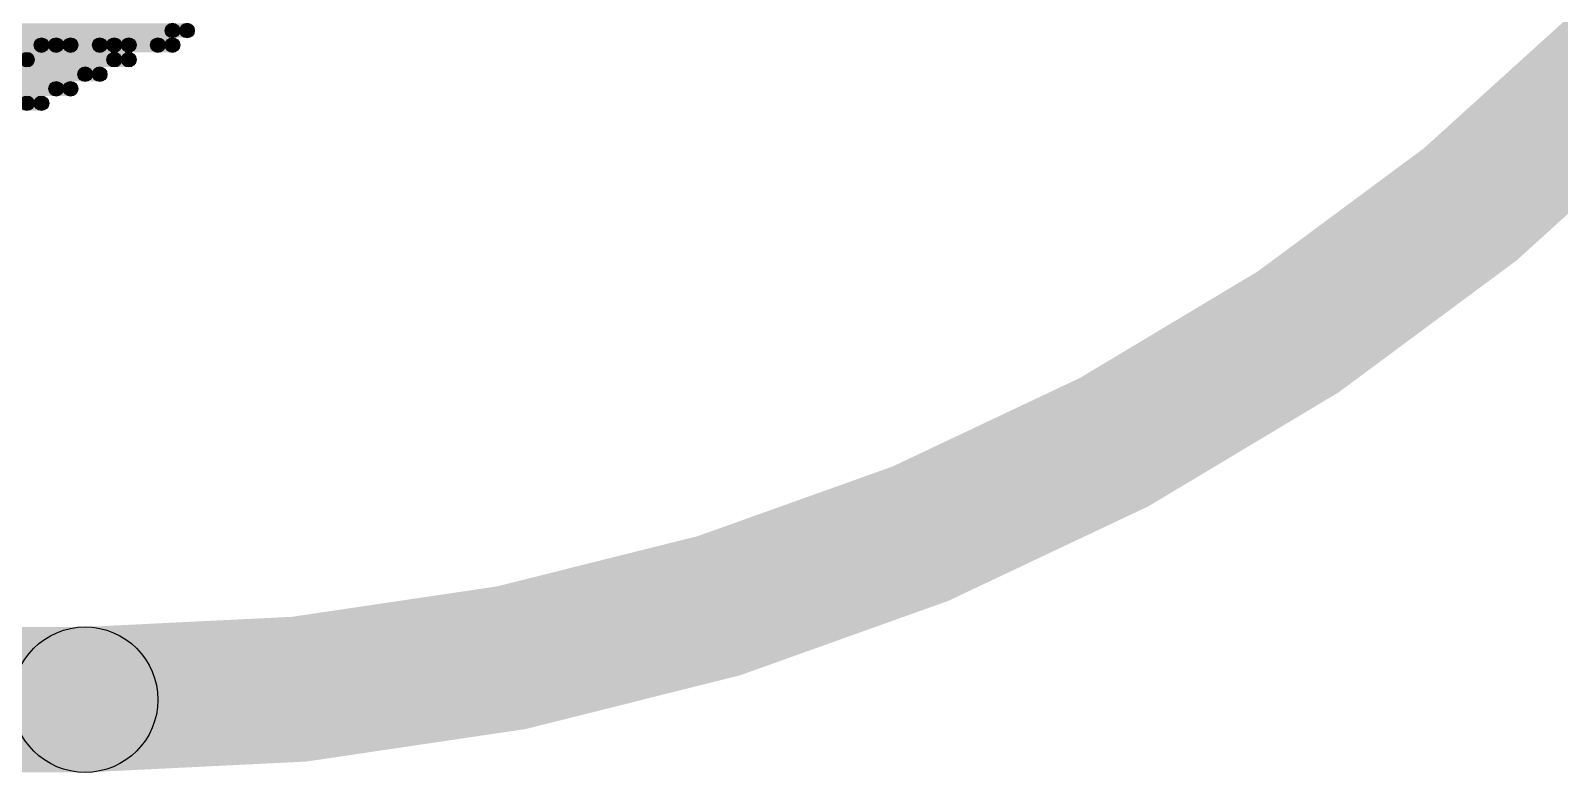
# Model space of a CAD drawing. Header units: millimetres. Extents: x 0 to 137, y 0 to 37.
# Drawn here: x 132.493 to 135.161, y -0.127 to 1.168 of the extents above; entities that cross this region are included whole.
import ezdxf

# ---------------------------------------------------------------- set-up
doc = ezdxf.new("R2010")
doc.units = ezdxf.units.MM
for name, color, linetype in [('KeepOutLayer', 6, 'Continuous'), ('TopLayer', 1, 'Continuous'), ('TopSolder', 216, 'Continuous')]:
    doc.layers.add(name, color=color, linetype=linetype)

msp = doc.modelspace()

# ---------------------------------------------------------------- hatches: boundary and pattern name
at = {"layer": 'KeepOutLayer'}
msp.add_hatch(color=6, dxfattribs=at).paths.add_polyline_path([(3.81, -0.127), (3.81, 0.127), (132.588, 0.127), (132.588, -0.127)])
h = msp.add_hatch(color=6, dxfattribs=at)
edge = h.paths.add_edge_path()
edge.add_arc((132.588, 0), 0.127, 0, 360)
h = msp.add_hatch(color=6, dxfattribs=at)
edge = h.paths.add_edge_path()
edge.add_arc((132.588, 0), 0.127, 0, 360)
at = {"layer": 'TopLayer'}
for points in [[(132.461, 1.1557), (132.461, 1.1811), (132.7658, 1.1811), (132.7658, 1.1557)], [(132.4356, 1.1303), (132.4356, 1.1557), (132.5372, 1.1557), (132.5372, 1.1303)], [(132.5626, 1.1303), (132.5626, 1.1557), (132.6388, 1.1557), (132.6388, 1.1303)], [(132.6642, 1.1303), (132.6642, 1.1557), (132.7404, 1.1557), (132.7404, 1.1303)], [(132.4864, 1.1049), (132.4864, 1.1303), (132.6642, 1.1303), (132.6642, 1.1049)], [(132.3086, 1.0795), (132.3086, 1.1049), (132.6134, 1.1049), (132.6134, 1.0795)], [(132.2324, 1.0541), (132.2324, 1.0795), (132.5626, 1.0795), (132.5626, 1.0541)], [(132.1308, 1.0287), (132.1308, 1.0541), (132.5118, 1.0541), (132.5118, 1.0287)]]:
    msp.add_hatch(color=1, dxfattribs=at).paths.add_polyline_path(points)
h = msp.add_hatch(color=1, dxfattribs=at)
edge = h.paths.add_edge_path()
edge.add_arc((132.7658, 1.1684), 0.0127, 0, 360)
h = msp.add_hatch(color=1, dxfattribs=at)
edge = h.paths.add_edge_path()
edge.add_arc((132.5372, 1.143), 0.0127, 0, 360)
h = msp.add_hatch(color=1, dxfattribs=at)
edge = h.paths.add_edge_path()
edge.add_arc((132.5626, 1.143), 0.0127, 0, 360)
h = msp.add_hatch(color=1, dxfattribs=at)
edge = h.paths.add_edge_path()
edge.add_arc((132.6388, 1.143), 0.0127, 0, 360)
h = msp.add_hatch(color=1, dxfattribs=at)
edge = h.paths.add_edge_path()
edge.add_arc((132.6642, 1.143), 0.0127, 0, 360)
h = msp.add_hatch(color=1, dxfattribs=at)
edge = h.paths.add_edge_path()
edge.add_arc((132.7404, 1.143), 0.0127, 0, 360)
h = msp.add_hatch(color=1, dxfattribs=at)
edge = h.paths.add_edge_path()
edge.add_arc((132.4864, 1.1176), 0.0127, 0, 360)
h = msp.add_hatch(color=1, dxfattribs=at)
edge = h.paths.add_edge_path()
edge.add_arc((132.6642, 1.1176), 0.0127, 0, 360)
h = msp.add_hatch(color=1, dxfattribs=at)
edge = h.paths.add_edge_path()
edge.add_arc((132.6134, 1.0922), 0.0127, 0, 360)
h = msp.add_hatch(color=1, dxfattribs=at)
edge = h.paths.add_edge_path()
edge.add_arc((132.5626, 1.0668), 0.0127, 0, 360)
h = msp.add_hatch(color=1, dxfattribs=at)
edge = h.paths.add_edge_path()
edge.add_arc((132.5118, 1.0414), 0.0127, 0, 360)
at = {"layer": 'TopSolder'}
for points in [[(132.4356, 1.1557), (132.4356, 1.1811), (132.7404, 1.1811), (132.7404, 1.1557)], [(132.4102, 1.1303), (132.4102, 1.1557), (132.5118, 1.1557), (132.5118, 1.1303)], [(132.5372, 1.1303), (132.5372, 1.1557), (132.6134, 1.1557), (132.6134, 1.1303)], [(132.6388, 1.1303), (132.6388, 1.1557), (132.715, 1.1557), (132.715, 1.1303)], [(132.461, 1.1049), (132.461, 1.1303), (132.6388, 1.1303), (132.6388, 1.1049)], [(132.2832, 1.0795), (132.2832, 1.1049), (132.588, 1.1049), (132.588, 1.0795)], [(132.207, 1.0541), (132.207, 1.0795), (132.5372, 1.0795), (132.5372, 1.0541)]]:
    msp.add_hatch(color=216, dxfattribs=at).paths.add_polyline_path(points)
h = msp.add_hatch(color=216, dxfattribs=at)
edge = h.paths.add_edge_path()
edge.add_arc((132.7404, 1.1684), 0.0127, 0, 360)
h = msp.add_hatch(color=216, dxfattribs=at)
edge = h.paths.add_edge_path()
edge.add_arc((132.5118, 1.143), 0.0127, 0, 360)
h = msp.add_hatch(color=216, dxfattribs=at)
edge = h.paths.add_edge_path()
edge.add_arc((132.5372, 1.143), 0.0127, 0, 360)
h = msp.add_hatch(color=216, dxfattribs=at)
edge = h.paths.add_edge_path()
edge.add_arc((132.6134, 1.143), 0.0127, 0, 360)
h = msp.add_hatch(color=216, dxfattribs=at)
edge = h.paths.add_edge_path()
edge.add_arc((132.6388, 1.143), 0.0127, 0, 360)
h = msp.add_hatch(color=216, dxfattribs=at)
edge = h.paths.add_edge_path()
edge.add_arc((132.715, 1.143), 0.0127, 0, 360)
h = msp.add_hatch(color=216, dxfattribs=at)
edge = h.paths.add_edge_path()
edge.add_arc((132.6388, 1.1176), 0.0127, 0, 360)
h = msp.add_hatch(color=216, dxfattribs=at)
edge = h.paths.add_edge_path()
edge.add_arc((132.588, 1.0922), 0.0127, 0, 360)
h = msp.add_hatch(color=216, dxfattribs=at)
edge = h.paths.add_edge_path()
edge.add_arc((132.5372, 1.0668), 0.0127, 0, 360)
h = msp.add_hatch(color=216, dxfattribs=at)
edge = h.paths.add_edge_path()
edge.add_arc((132.4864, 1.0414), 0.0127, 0, 360)

# ---------------------------------------------------------------- linework, layer by layer
at = {"layer": 'KeepOutLayer', "const_width": 0.254}
msp.add_lwpolyline([(136.398, 3.81, -0.4142135623730951), (132.588, 0)], format="xyb", dxfattribs=at)
at = {"layer": 'KeepOutLayer'}
msp.add_circle((132.588, 0), 0.127, dxfattribs=at)
msp.add_circle((132.588, 0), 0.127, dxfattribs=at)
at = {"layer": 'TopLayer'}
for centre in [(132.7658, 1.1684), (132.5372, 1.143), (132.5626, 1.143), (132.6388, 1.143), (132.6642, 1.143), (132.7404, 1.143), (132.4864, 1.1176), (132.6642, 1.1176), (132.6134, 1.0922), (132.5626, 1.0668), (132.5118, 1.0414)]:
    msp.add_circle(centre, 0.0127, dxfattribs=at)
at = {"layer": 'TopSolder'}
for centre in [(132.7404, 1.1684), (132.5118, 1.143), (132.5372, 1.143), (132.6134, 1.143), (132.6388, 1.143), (132.715, 1.143), (132.6388, 1.1176), (132.588, 1.0922), (132.5372, 1.0668), (132.4864, 1.0414)]:
    msp.add_circle(centre, 0.0127, dxfattribs=at)

doc.saveas('drawing.dxf')
